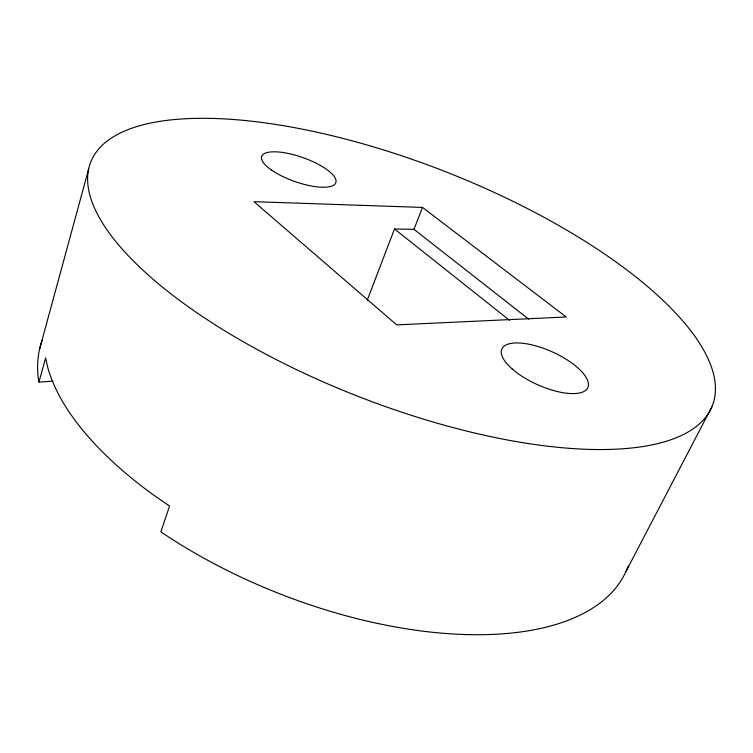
<?xml version="1.0" encoding="UTF-8"?>
<svg xmlns="http://www.w3.org/2000/svg" width="753" height="753" viewBox="0 0 753 753"><rect width="100%" height="100%" fill="white"/><g stroke="black" fill="none" stroke-linecap="round" stroke-linejoin="round"><path stroke-width="1.13" d="M39.514 349.439L88.656 169.039M53.011 381.15L38.958 382.119L45.622 357.929L47.872 367.944A316.561 147.117 21.4 0 0 153.471 494.956L169.557 506.082L160.888 531.769L162.883 533.18A313.982 150.798 21.4 0 0 628.115 566.171M367.248 300.268L394.497 228.978L413.981 229.345L528.766 319.234M413.981 229.345L422.508 207.423L566.19 316.975L396.709 324.882L253.949 201.663L422.508 207.423M626.11 571.169L711.914 406.771A333.824 120.536 21.4 0 0 286.94 126.297A333.824 120.536 21.4 0 0 205.738 318.707A333.824 120.536 21.4 0 0 711.914 406.771M394.497 228.978L509.517 320.307M38.958 382.119L38.695 380.849A313.982 150.798 21.4 0 1 42.309 340.064M271.617 170.14A39.344 12.632 19.5 0 0 334.501 184.56A39.344 12.632 19.5 0 0 290.103 153.857A39.344 12.632 19.5 0 0 271.617 170.14M512.172 368.942A47.11 17.987 24.2 0 0 586.192 389.866A47.11 17.987 24.2 0 0 536.202 345.994A47.11 17.987 24.2 0 0 512.172 368.942"/></g></svg>
